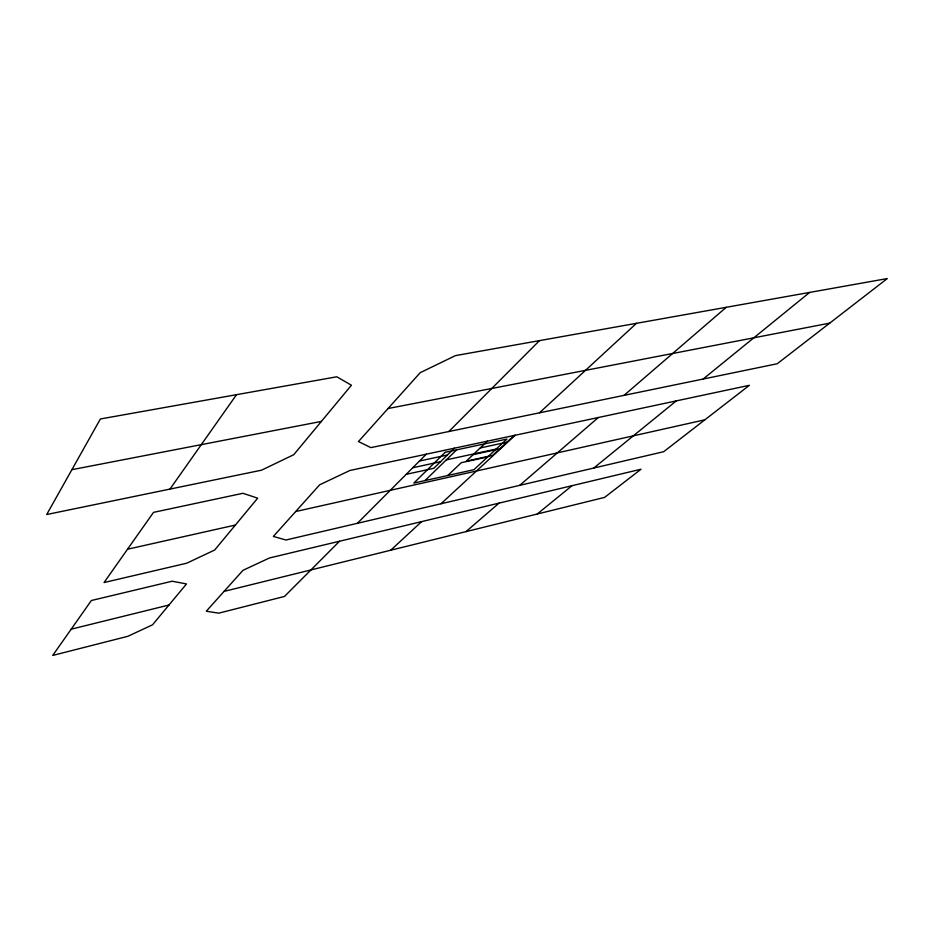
<?xml version="1.0" encoding="UTF-8"?>
<svg xmlns="http://www.w3.org/2000/svg" width="934" height="934" viewBox="0 0 934 934"><rect width="100%" height="100%" fill="white"/><g stroke="black" fill="none" stroke-linecap="round" stroke-linejoin="round"><path stroke-width="1.4" d="M71.895 469.685L100.382 418.969L336.812 376.787L351.429 385.228L293.743 454.706L261.543 470.187L46.7 514.529L71.895 469.685L321.413 421.409M71.206 629.177L91.357 600.515L172.148 581.217L186.496 583.937L152.522 624.823L127.806 636.323L52.713 655.434L71.206 629.177L169.007 605.01M127.514 549.227L104.059 582.536L186.66 563.225L214.657 550.033L257.679 498.184L242.957 493.292L153.526 512.369L127.514 549.227L235.368 525.06M169.965 489.089L236.512 394.697M224.055 591.397L206.297 611.21L218.731 613.171L284.52 596.429L339.544 541.23L641.028 469.207L604.637 497.378L224.055 591.397L243.015 570.3L269.482 557.972L339.544 541.23M295.669 511.54L273.358 536.431L285.967 540.004L663.7 451.694L749.395 385.31L349.841 470.491L319.661 484.804L295.669 511.54L704.866 419.81M388.054 408.52L358.469 441.537L370.845 447.619L777.24 363.746L887.3 278.565L455.43 355.62L420.242 372.654L388.054 408.52L829.707 323.141M357.383 523.297L426.289 454.181M448.869 431.508L539.478 340.63M454.426 448.192L433.808 468.296L406.173 474.344M425.017 480.578L456.633 449.849M447.783 475.499L461.256 462.704L487.735 456.901M487.396 441.163L466.229 461.186L492.638 455.395L514.249 435.431M390.716 550.219L421.666 521.616M441.023 503.753L515.194 435.232M539.49 412.805L636.474 323.316M466.031 531.609L499.048 503.122M598.344 417.51L519.724 485.341M624.04 395.362L726.267 307.298M537.237 514.015L572.017 485.703M593.779 468.027L676.286 400.896M703.15 379.041L809.603 292.447M446.335 459.855L496.211 449.032M412.77 467.747L440.568 461.7M473.164 454.624L499.725 448.857M419.471 461.022L447.433 454.998M480.228 447.946L506.928 442.202M445.191 452.301L413.832 483.076L473.97 469.662L506.94 439.085L445.191 452.301"/></g></svg>
